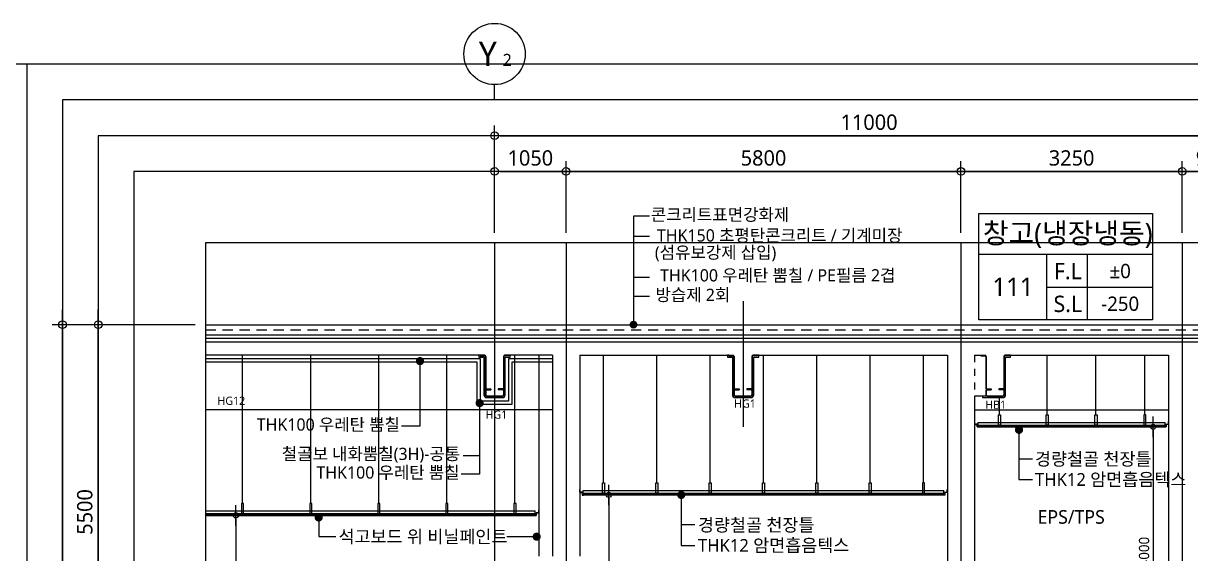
# Model space of a CAD drawing. Header units: millimetres. Extents: x -27408 to 60590, y 623 to 42257.
# Drawn here: x 1975 to 19119, y 14412 to 22200 of the extents above; entities that cross this region are included whole.
import ezdxf
from ezdxf.enums import TextEntityAlignment as Align

# ---------------------------------------------------------------- set-up
doc = ezdxf.new("R2010")
doc.units = ezdxf.units.MM
doc.header["$LTSCALE"] = 100
doc.header["$MEASUREMENT"] = 0
doc.header["$PDSIZE"] = -10
for name, pattern in [('CEN', [62, 60, -1, 0, -1]), ('HID', [2.5, 1.5, -1]), ('HIDDEN', [2, 1, -1])]:
    doc.linetypes.add(name, pattern=pattern)
doc.layers.get('0').update_dxf_attribs({"linetype": 'CONTINUOUS'})
doc.layers.get('Defpoints').update_dxf_attribs({"color": 171, "linetype": 'CONTINUOUS'})
for name, color, linetype in [('CEN(ST)', 1, 'CEN'), ('CON', 2, 'CONTINUOUS'), ('ELE-6', 8, 'CONTINUOUS'), ('FIN', 8, 'CONTINUOUS'), ('FIN-2', 9, 'CONTINUOUS'), ('HF', 3, 'CONTINUOUS'), ('INS', 251, 'BATTING'), ('LED', 7, 'CONTINUOUS'), ('NDIM', 7, 'CONTINUOUS'), ('SYM', 7, 'CONTINUOUS'), ('SYM(AXIS)', 7, 'CONTINUOUS'), ('TEXT(AXIS)', 2, 'CONTINUOUS'), ('TEXT(MIN)', 7, 'CONTINUOUS'), ('TEXT(노트)', 7, 'CONTINUOUS'), ('TEXT(실명)', 3, 'CONTINUOUS'), ('TEXT-기입', 6, 'CONTINUOUS'), ('TITLE', 7, 'CONTINUOUS'), ('WAL-석고보드', 7, 'CONTINUOUS'), ('wire-meshes', 1, 'CONTINUOUS')]:
    doc.layers.add(name, color=color, linetype=linetype)
doc.styles.add('CGS', font='cgse', dxfattribs={"bigfont": 'cgs'})
doc.styles.add('나눔바른고딕', font='NanumBarunGothic.ttf')
doc.linetypes.add('BATTING', pattern='A,0.0001,-0.1,[134,ltypeshp.shx,S=0.1,R=0,X=-0.1,Y=0],-0.2,[134,ltypeshp.shx,S=0.1,R=180,X=0.1,Y=0],-0.1', length=0.4001)
doc.dimstyles.new('NDIM 1200', dxfattribs={"dimscale": 75, "dimtxt": 3, "dimasz": 1, "dimexe": 2, "dimexo": 2, "dimgap": 1, "dimtad": 1, "dimdec": 0, "dimdsep": 46, "dimtxsty": 'CGS', "dimblk": 'DOT0', "dimcen": 1, "dimdle": 8, "dimclrd": 256, "dimclre": 256, "dimclrt": 256, "dimadec": 0, "dimazin": 0, "dimtfac": 1, "dimtdec": 0, "dimtix": 1, "dimtmove": 2, "dimatfit": 3, "dimldrblk": 'DOT0', "dimfxl": 1, "dimtolj": 1, "dimtzin": 0, "dimlwd": -1, "dimlwe": -1, "dimarcsym": 0})

# ---------------------------------------------------------------- blocks, each defined once
blk = doc.blocks.new('A$C2F20087E')
at = {"layer": 'SYM(AXIS)'}
blk.add_line((600, 0), (600, 300), dxfattribs=at)
blk.add_circle((600, 900), 600, dxfattribs=at)
blk = doc.blocks.new('DOT0')
blk.add_line((-3, 0), (3, 0))
at = {"color": 6}
blk.add_circle((0, 0), 0.75, dxfattribs=at)
blk = doc.blocks.new('*D105')
at = {"layer": 'Defpoints', "color": 0, "ltscale": 0.4, "transparency": 16777216}
for p in [(15746, 20025), (9946, 18975), (15746, 18975)]:
    blk.add_point(p, dxfattribs=at)
at = {"layer": 'NDIM', "ltscale": 0.4, "transparency": 16777216}
for p, q in [((9946, 19125), (9946, 20175)), ((15746, 19125), (15746, 20175)), ((10021, 20025), (15671, 20025))]:
    blk.add_line(p, q, dxfattribs=at)
at = {"layer": 'NDIM', "ltscale": 0.4, "transparency": 16777216, "xscale": 75, "yscale": 75, "zscale": 75, "rotation": 180}
blk.add_blockref('DOT0', (9946, 20025), dxfattribs=at)
at = {"layer": 'NDIM', "ltscale": 0.4, "transparency": 16777216, "xscale": 75, "yscale": 75, "zscale": 75}
blk.add_blockref('DOT0', (15746, 20025), dxfattribs=at)
at = {"layer": 'NDIM', "ltscale": 0.4, "transparency": 16777216, "insert": (12846, 20222), "char_height": 225, "attachment_point": 5, "style": '나눔바른고딕'}
blk.add_mtext('\\A1;5800', dxfattribs=at)
blk = doc.blocks.new('*D106')
at = {"layer": 'Defpoints', "color": 0, "ltscale": 0.4, "transparency": 16777216}
for p in [(9946, 20025), (8896, 18975), (9946, 18975)]:
    blk.add_point(p, dxfattribs=at)
at = {"layer": 'NDIM', "ltscale": 0.4, "transparency": 16777216}
for p, q in [((8896, 19125), (8896, 20175)), ((9946, 19125), (9946, 20175)), ((8971, 20025), (9871, 20025))]:
    blk.add_line(p, q, dxfattribs=at)
at = {"layer": 'NDIM', "ltscale": 0.4, "transparency": 16777216, "xscale": 75, "yscale": 75, "zscale": 75, "rotation": 180}
blk.add_blockref('DOT0', (8896, 20025), dxfattribs=at)
at = {"layer": 'NDIM', "ltscale": 0.4, "transparency": 16777216, "xscale": 75, "yscale": 75, "zscale": 75}
blk.add_blockref('DOT0', (9946, 20025), dxfattribs=at)
at = {"layer": 'NDIM', "ltscale": 0.4, "transparency": 16777216, "insert": (9421, 20222), "char_height": 225, "attachment_point": 5, "style": '나눔바른고딕'}
blk.add_mtext('\\A1;1050', dxfattribs=at)
blk = doc.blocks.new('*D107')
at = {"layer": 'Defpoints', "color": 0, "ltscale": 0.4, "transparency": 16777216}
for p in [(18996, 20025), (15746, 18975), (18996, 18975)]:
    blk.add_point(p, dxfattribs=at)
at = {"layer": 'NDIM', "ltscale": 0.4, "transparency": 16777216}
for p, q in [((15746, 19125), (15746, 20175)), ((18996, 19125), (18996, 20175)), ((15821, 20025), (18921, 20025))]:
    blk.add_line(p, q, dxfattribs=at)
at = {"layer": 'NDIM', "ltscale": 0.4, "transparency": 16777216, "xscale": 75, "yscale": 75, "zscale": 75, "rotation": 180}
blk.add_blockref('DOT0', (15746, 20025), dxfattribs=at)
at = {"layer": 'NDIM', "ltscale": 0.4, "transparency": 16777216, "xscale": 75, "yscale": 75, "zscale": 75}
blk.add_blockref('DOT0', (18996, 20025), dxfattribs=at)
at = {"layer": 'NDIM', "ltscale": 0.4, "transparency": 16777216, "insert": (17371, 20222), "char_height": 225, "attachment_point": 5, "style": '나눔바른고딕'}
blk.add_mtext('\\A1;3250', dxfattribs=at)
blk = doc.blocks.new('*D108')
at = {"layer": 'Defpoints', "color": 0, "ltscale": 0.4, "transparency": 16777216}
for p in [(19896, 20550), (8896, 18975), (19896, 18975)]:
    blk.add_point(p, dxfattribs=at)
at = {"layer": 'NDIM', "ltscale": 0.4, "transparency": 16777216}
for p, q in [((8896, 19125), (8896, 20700)), ((19896, 19125), (19896, 20700)), ((8971, 20550), (19821, 20550))]:
    blk.add_line(p, q, dxfattribs=at)
at = {"layer": 'NDIM', "ltscale": 0.4, "transparency": 16777216, "xscale": 75, "yscale": 75, "zscale": 75, "rotation": 180}
blk.add_blockref('DOT0', (8896, 20550), dxfattribs=at)
at = {"layer": 'NDIM', "ltscale": 0.4, "transparency": 16777216, "xscale": 75, "yscale": 75, "zscale": 75}
blk.add_blockref('DOT0', (19896, 20550), dxfattribs=at)
at = {"layer": 'NDIM', "ltscale": 0.4, "transparency": 16777216, "insert": (14396, 20747), "char_height": 225, "attachment_point": 5, "style": '나눔바른고딕'}
blk.add_mtext('\\A1;11000', dxfattribs=at)
blk = doc.blocks.new('*D109')
at = {"layer": 'Defpoints', "color": 0, "ltscale": 0.4, "transparency": 16777216}
for p in [(19896, 20025), (18996, 18975), (19896, 18975)]:
    blk.add_point(p, dxfattribs=at)
at = {"layer": 'NDIM', "ltscale": 0.4, "transparency": 16777216}
for p, q in [((18996, 19125), (18996, 20175)), ((19896, 19125), (19896, 20175)), ((19071, 20025), (19821, 20025))]:
    blk.add_line(p, q, dxfattribs=at)
at = {"layer": 'NDIM', "ltscale": 0.4, "transparency": 16777216, "xscale": 75, "yscale": 75, "zscale": 75, "rotation": 180}
blk.add_blockref('DOT0', (18996, 20025), dxfattribs=at)
at = {"layer": 'NDIM', "ltscale": 0.4, "transparency": 16777216, "xscale": 75, "yscale": 75, "zscale": 75}
blk.add_blockref('DOT0', (19896, 20025), dxfattribs=at)
at = {"layer": 'NDIM', "ltscale": 0.4, "transparency": 16777216, "insert": (19446, 20222), "char_height": 225, "attachment_point": 5, "style": '나눔바른고딕'}
blk.add_mtext('\\A1;900', dxfattribs=at)
blk = doc.blocks.new('*D78')
at = {"layer": 'Defpoints', "color": 0, "ltscale": 0.4, "transparency": 16777216}
for p in [(10886, 15275), (10574, 12275), (10886, 12275)]:
    blk.add_point(p, dxfattribs=at)
at = {"layer": 'NDIM', "ltscale": 0.4, "transparency": 16777216}
for p, q in [((10786, 15275), (10474, 15275)), ((10574, 15225), (10574, 12325)), ((10786, 12275), (10474, 12275))]:
    blk.add_line(p, q, dxfattribs=at)
at = {"layer": 'NDIM', "ltscale": 0.4, "transparency": 16777216, "xscale": 50, "yscale": 50, "zscale": 50}
for p, rotation in [((10574, 15275), 90), ((10574, 12275), 270)]:
    blk.add_blockref('DOT0', p, dxfattribs=dict(at, rotation=rotation))
at = {"layer": 'NDIM', "ltscale": 0.4, "transparency": 16777216, "insert": (10442, 13775), "char_height": 150, "attachment_point": 5, "rotation": 90, "style": '나눔바른고딕'}
blk.add_mtext('\\A1;CH:3000', dxfattribs=at)
blk = doc.blocks.new('*D79')
at = {"layer": 'Defpoints', "color": 0, "ltscale": 0.4, "transparency": 16777216}
for p in [(5431, 14975), (5098, 12275), (5431, 12275)]:
    blk.add_point(p, dxfattribs=at)
at = {"layer": 'NDIM', "ltscale": 0.4, "transparency": 16777216}
for p, q in [((5331, 14975), (4998, 14975)), ((5098, 14925), (5098, 12325)), ((5331, 12275), (4998, 12275))]:
    blk.add_line(p, q, dxfattribs=at)
at = {"layer": 'NDIM', "ltscale": 0.4, "transparency": 16777216, "xscale": 50, "yscale": 50, "zscale": 50}
for p, rotation in [((5098, 14975), 90), ((5098, 12275), 270)]:
    blk.add_blockref('DOT0', p, dxfattribs=dict(at, rotation=rotation))
at = {"layer": 'NDIM', "ltscale": 0.4, "transparency": 16777216, "insert": (4967, 13625), "char_height": 150, "attachment_point": 5, "rotation": 90, "style": '나눔바른고딕'}
blk.add_mtext('\\A1;CH:2700', dxfattribs=at)
blk = doc.blocks.new('*D80')
at = {"layer": 'Defpoints', "color": 0, "ltscale": 0.4, "transparency": 16777216}
for p in [(2550, 17775), (4650, 17775), (4650, 5175)]:
    blk.add_point(p, dxfattribs=at)
at = {"layer": 'NDIM', "ltscale": 0.4, "transparency": 16777216}
for p, q in [((4500, 17775), (2400, 17775)), ((2550, 5250), (2550, 17700)), ((4500, 5175), (2400, 5175))]:
    blk.add_line(p, q, dxfattribs=at)
at = {"layer": 'NDIM', "ltscale": 0.4, "transparency": 16777216, "xscale": 75, "yscale": 75, "zscale": 75}
for p, rotation in [((2550, 17775), 90), ((2550, 5175), 270)]:
    blk.add_blockref('DOT0', p, dxfattribs=dict(at, rotation=rotation))
at = {"layer": 'NDIM', "ltscale": 0.4, "transparency": 16777216, "insert": (2353, 11475), "char_height": 225, "attachment_point": 5, "rotation": 90, "style": '나눔바른고딕'}
blk.add_mtext('\\A1;12600', dxfattribs=at)
blk = doc.blocks.new('*D82')
at = {"layer": 'Defpoints', "color": 0, "ltscale": 0.4, "transparency": 16777216}
for p in [(3075, 17775), (4650, 17775), (4650, 12275)]:
    blk.add_point(p, dxfattribs=at)
at = {"layer": 'NDIM', "ltscale": 0.4, "transparency": 16777216}
for p, q in [((4500, 17775), (2925, 17775)), ((3075, 12350), (3075, 17700)), ((4500, 12275), (2925, 12275))]:
    blk.add_line(p, q, dxfattribs=at)
at = {"layer": 'NDIM', "ltscale": 0.4, "transparency": 16777216, "xscale": 75, "yscale": 75, "zscale": 75}
for p, rotation in [((3075, 17775), 90), ((3075, 12275), 270)]:
    blk.add_blockref('DOT0', p, dxfattribs=dict(at, rotation=rotation))
at = {"layer": 'NDIM', "ltscale": 0.4, "transparency": 16777216, "insert": (2878, 15025), "char_height": 225, "attachment_point": 5, "rotation": 90, "style": '나눔바른고딕'}
blk.add_mtext('\\A1;5500', dxfattribs=at)
blk = doc.blocks.new('A$C51E23882')
at = {"layer": 'TITLE'}
blk.add_lwpolyline([(8500, 0), (0, 0), (0, 5200), (8500, 5200)], close=True, dxfattribs=at)
for points in [[(8500, 3200), (0, 3200)], [(3300, 3200), (3300, 0)], [(5300, 3200), (5300, 0)], [(3300, 1600), (8500, 1600)]]:
    blk.add_lwpolyline(points, dxfattribs=at)
at = {"layer": 'TITLE', "style": '나눔바른고딕'}
for s, p in [('F.L', (4352, 2378)), ('S.L', (4352, 778))]:
    blk.add_text(s, height=800, dxfattribs=at).set_placement(p, align=Align.MIDDLE)
blk = doc.blocks.new('*U76')
at = {"layer": 'Defpoints'}
blk.add_point((0, 0), dxfattribs=at)
at = {"layer": 'HF'}
for p, q in [((-209, 0), (-147, 0)), ((-209, 0), (-209, -6)), ((209, 0), (147, 0)), ((209, 0), (209, -6)), ((-209, -6), (-147, -6)), ((-135, -18), (-135, -482)), ((-129, -18), (-129, -482)), ((129, -18), (129, -482)), ((135, -18), (135, -482)), ((209, -6), (147, -6)), ((-117, -494), (-55, -494)), ((-117, -500), (-55, -500)), ((-117, -506), (-55, -506)), ((-55, -494), (-55, -500)), ((-55, -500), (-55, -506)), ((117, -494), (55, -494)), ((55, -494), (55, -500)), ((117, -500), (55, -500)), ((55, -500), (55, -506)), ((117, -506), (55, -506)), ((-135, -518), (-135, -582)), ((-129, -518), (-129, -582)), ((-117, -594), (117, -594)), ((-117, -600), (117, -600)), ((129, -518), (129, -582)), ((135, -518), (135, -582))]:
    blk.add_line(p, q, dxfattribs=at)
for centre, radius, start, end in [((-147, -18), 18, 360, 450), ((147, -18), 18, 90, 180), ((-147, -18), 12, 0, 90), ((147, -18), 12, 90, 180), ((-117, -482), 18, 180, 270), ((-117, -518), 18, 90, 180), ((-117, -482), 12, 180, 270), ((-117, -518), 12, 90, 180), ((117, -482), 12, 270, 360), ((117, -482), 18, 270, 360), ((117, -518), 18, 0, 90), ((117, -518), 12, 0, 90), ((-117, -582), 18, 180, 270), ((-117, -582), 12, 180, 270), ((117, -582), 12, 270, 360), ((117, -582), 18, 270, 360)]:
    blk.add_arc(centre, radius, start, end, dxfattribs=at)
blk = doc.blocks.new('*U77')
at = {"layer": 'Defpoints'}
blk.add_point((0, 0), dxfattribs=at)
at = {"layer": 'HF'}
for p, q in [((-209, 0), (-147, 0)), ((-209, 0), (-209, -6)), ((209, 0), (147, 0)), ((209, 0), (209, -6)), ((-209, -6), (-147, -6)), ((-135, -18), (-135, -482)), ((-129, -18), (-129, -482)), ((129, -18), (129, -482)), ((135, -18), (135, -482)), ((209, -6), (147, -6)), ((-117, -494), (-55, -494)), ((-117, -500), (-55, -500)), ((-117, -506), (-55, -506)), ((-55, -494), (-55, -500)), ((-55, -500), (-55, -506)), ((117, -494), (55, -494)), ((55, -494), (55, -500)), ((117, -500), (55, -500)), ((55, -500), (55, -506)), ((117, -506), (55, -506)), ((-135, -518), (-135, -582)), ((-129, -518), (-129, -582)), ((-117, -594), (117, -594)), ((-117, -600), (117, -600)), ((129, -518), (129, -582)), ((135, -518), (135, -582))]:
    blk.add_line(p, q, dxfattribs=at)
for centre, radius, start, end in [((-147, -18), 18, 360, 450), ((147, -18), 18, 90, 180), ((-147, -18), 12, 360, 450), ((147, -18), 12, 90, 180), ((-117, -482), 18, 180, 270), ((-117, -518), 18, 90, 180), ((-117, -482), 12, 180, 270), ((-117, -518), 12, 90, 180), ((117, -482), 12, 270, 360), ((117, -482), 18, 270, 360), ((117, -518), 18, 0, 90), ((117, -518), 12, 0, 90), ((-117, -582), 18, 180, 270), ((-117, -582), 12, 180, 270), ((117, -582), 12, 270, 360), ((117, -582), 18, 270, 360)]:
    blk.add_arc(centre, radius, start, end, dxfattribs=at)
blk = doc.blocks.new('*U74')
at = {"layer": 'Defpoints'}
blk.add_point((0, 0), dxfattribs=at)
at = {"layer": 'HF'}
for p, q in [((-209, 0), (-147, 0)), ((-209, 0), (-209, -6)), ((209, 0), (147, 0)), ((209, 0), (209, -6)), ((-209, -6), (-147, -6)), ((-135, -18), (-135, -482)), ((-129, -18), (-129, -482)), ((129, -18), (129, -482)), ((135, -18), (135, -482)), ((209, -6), (147, -6)), ((-117, -494), (-55, -494)), ((-117, -500), (-55, -500)), ((-117, -506), (-55, -506)), ((-55, -494), (-55, -500)), ((-55, -500), (-55, -506)), ((117, -494), (55, -494)), ((55, -494), (55, -500)), ((117, -500), (55, -500)), ((55, -500), (55, -506)), ((117, -506), (55, -506)), ((-135, -518), (-135, -582)), ((-129, -518), (-129, -582)), ((-117, -594), (117, -594)), ((-117, -600), (117, -600)), ((129, -518), (129, -582)), ((135, -518), (135, -582))]:
    blk.add_line(p, q, dxfattribs=at)
for centre, radius, start, end in [((-147, -18), 18, 360, 450), ((147, -18), 18, 90, 180), ((-147, -18), 12, 360, 450), ((147, -18), 12, 90, 180), ((-117, -482), 18, 180, 270), ((-117, -518), 18, 90, 180), ((-117, -482), 12, 180, 270), ((-117, -518), 12, 90, 180), ((117, -482), 12, 270, 360), ((117, -482), 18, 270, 360), ((117, -518), 18, 0, 90), ((117, -518), 12, 0, 90), ((-117, -582), 18, 180, 270), ((-117, -582), 12, 180, 270), ((117, -582), 12, 270, 360), ((117, -582), 18, 270, 360)]:
    blk.add_arc(centre, radius, start, end, dxfattribs=at)
blk = doc.blocks.new('*D110')
at = {"layer": 'Defpoints', "color": 0, "ltscale": 0.4, "transparency": 16777216}
for p in [(18797, 16275), (18568, 12275), (18797, 12275)]:
    blk.add_point(p, dxfattribs=at)
at = {"layer": 'NDIM', "ltscale": 0.4, "transparency": 16777216}
for p, q in [((18697, 16275), (18468, 16275)), ((18568, 16225), (18568, 12325)), ((18697, 12275), (18468, 12275))]:
    blk.add_line(p, q, dxfattribs=at)
at = {"layer": 'NDIM', "ltscale": 0.4, "transparency": 16777216, "xscale": 50, "yscale": 50, "zscale": 50}
for p, rotation in [((18568, 16275), 90), ((18568, 12275), 270)]:
    blk.add_blockref('DOT0', p, dxfattribs=dict(at, rotation=rotation))
at = {"layer": 'NDIM', "ltscale": 0.4, "transparency": 16777216, "insert": (18436, 14275), "char_height": 150, "attachment_point": 5, "rotation": 90, "style": '나눔바른고딕'}
blk.add_mtext('\\A1;CH:4000', dxfattribs=at)

msp = doc.modelspace()

# ---------------------------------------------------------------- hatches: boundary and pattern name
at = {"ltscale": 10000}
h = msp.add_hatch(color=256, dxfattribs=at)
h.dxf.hatch_style = 1
edge = h.paths.add_edge_path()
edge.add_arc((10936.1, 17775), 50, 0, 360)

# ---------------------------------------------------------------- linework, layer by layer
at = {"layer": 'CEN(ST)', "ltscale": 10000}
for p, q in [((8895.7, 18975), (8895.7, 3345.3)), ((9945.7, 18975), (9945.7, 3345.3)), ((15745.7, 18975), (15745.7, 3345.3)), ((18995.7, 18975), (18995.7, 3345.3)), ((12545.7, 18120), (12545.7, 16273.4)), ((4650, 17775), (24016.6, 17775))]:
    msp.add_line(p, q, dxfattribs=at)
at = {"layer": 'CON', "ltscale": 10000}
for p, q in [((4650, 17525), (24016.6, 17525)), ((8748.7, 17325), (4650, 17325)), ((9745.7, 17325), (9042.7, 17325)), ((9745.7, 17325), (9745.7, 14375)), ((10145.7, 17325), (10145.7, 14375)), ((10145.7, 17325), (12398.7, 17325)), ((12692.7, 17325), (15545.7, 17325)), ((15545.7, 17325), (15545.7, 10430)), ((16392.7, 17325), (18795.7, 17325)), ((18795.7, 17325), (18795.7, 12245)), ((15945.7, 16725), (15945.7, 12245)), ((16128.7, 16725), (15945.7, 16725))]:
    msp.add_line(p, q, dxfattribs=at)
at = {"layer": 'Defpoints', "ltscale": 10000}
for points in [[(54750, 21600), (1500, 21600), (1500, 825), (54750, 825)], [(54225, 21600), (2025, 21600), (2025, 825), (54225, 825)], [(53700, 21075), (2550, 21075), (2550, 1350), (53700, 1350)], [(53175, 20550), (3075, 20550), (3075, 1875), (53175, 1875)], [(52650, 20025), (3600, 20025), (3600, 2400), (52650, 2400)], [(51600, 18975), (4650, 18975), (4650, 3450), (51600, 3450)]]:
    msp.add_lwpolyline(points, close=True, dxfattribs=at)
at = {"layer": 'ELE-6', "ltscale": 10000}
msp.add_line((9745.7, 16525), (4650, 16525), dxfattribs=at)
msp.add_lwpolyline([(15945.7, 16525), (18795.7, 16525)], dxfattribs=at)
at = {"layer": 'FIN', "ltscale": 1000}
for p, q in [((16003.7, 16275), (18755.7, 16275)), ((10203.7, 15275), (15505.7, 15275)), ((4650, 14975), (9505.7, 14975))]:
    msp.add_line(p, q, dxfattribs=at)
at = {"layer": 'FIN'}
msp.add_lwpolyline([(4650, 17775), (24016.6, 17775)], dxfattribs=at)
at = {"layer": 'FIN', "ltscale": 10000}
msp.add_lwpolyline([(4650, 17625), (24016.6, 17625)], dxfattribs=at)
for points in [[(9104.7, 17325), (9104.7, 17319), (9042.7, 17319, 0.4142136), (9030.7, 17307), (9030.7, 16743, -0.4142136), (9012.7, 16725), (8778.7, 16725, -0.4142136), (8760.7, 16743), (8760.7, 17307, 0.4142136), (8748.7, 17319), (8686.7, 17319), (8686.7, 17325), (8665.7, 17325), (8665.7, 17298), (8739.7, 17298), (8739.7, 16743, 0.4142136), (8778.7, 16704), (9012.7, 16704, 0.4142136), (9051.7, 16743), (9051.7, 17298), (9125.7, 17298), (9125.7, 17325)], [(12754.7, 17325), (12754.7, 17319), (12692.7, 17319, 0.4142136), (12680.7, 17307), (12680.7, 16743, -0.4142136), (12662.7, 16725), (12428.7, 16725, -0.4142136), (12410.7, 16743), (12410.7, 17307, 0.4142136), (12398.7, 17319), (12336.7, 17319), (12336.7, 17325), (12315.7, 17325), (12315.7, 17298), (12389.7, 17298), (12389.7, 16743, 0.4142136), (12428.7, 16704), (12662.7, 16704, 0.4142136), (12701.7, 16743), (12701.7, 17298), (12775.7, 17298), (12775.7, 17325)], [(16060.7, 16725), (16060.7, 16704), (16362.7, 16704, 0.4142136), (16401.7, 16743), (16401.7, 17298), (16475.7, 17298), (16475.7, 17325), (16454.7, 17325), (16454.7, 17319), (16392.7, 17319, 0.4142136), (16380.7, 17307), (16380.7, 16743, -0.4142136), (16362.7, 16725)]]:
    msp.add_lwpolyline(points, format="xyb", close=True, dxfattribs=at)
at = {"layer": 'FIN', "ltscale": 1000}
msp.add_lwpolyline([(9745.7, 17225), (9151.7, 17225), (9151.7, 16604), (8639.7, 16604), (8639.7, 17225), (4650, 17225)], dxfattribs=at)
at = {"layer": 'FIN-2'}
for p, q in [((5195.7, 15151), (5195.7, 17325)), ((6195.7, 15151), (6195.7, 17325)), ((7195.7, 15151), (7195.7, 17325)), ((8195.7, 15151), (8195.7, 17325)), ((9195.7, 15151), (9195.7, 17325)), ((10495.7, 15451), (10495.7, 17325)), ((11279, 15451), (11279, 17325)), ((12062.4, 15451), (12062.4, 17325)), ((12845.7, 15451), (12845.7, 17325)), ((13629, 15451), (13629, 17325)), ((14412.4, 15451), (14412.4, 17325)), ((15195.7, 15451), (15195.7, 17325)), ((17012.4, 16451), (17012.4, 17325)), ((17729, 16451), (17729, 17325)), ((18445.7, 16451), (18445.7, 17325)), ((16313.7, 16451), (16313.7, 16704)), ((15997.7, 16339), (18743.7, 16339)), ((15997.7, 16301), (15997.7, 16339)), ((15997.7, 16301), (15997.7, 16339)), ((15997.7, 16301), (18743.7, 16301)), ((18743.7, 16301), (18743.7, 16339)), ((18743.7, 16301), (18743.7, 16339)), ((15985.7, 16287), (18755.7, 16287)), ((16003.7, 16275), (18755.7, 16275)), ((10185.7, 15287), (15505.7, 15287)), ((10197.7, 15339), (15493.7, 15339)), ((10197.7, 15301), (10197.7, 15339)), ((10197.7, 15301), (10197.7, 15339)), ((10197.7, 15301), (15493.7, 15301)), ((10203.7, 15275), (15505.7, 15275)), ((15493.7, 15301), (15493.7, 15339)), ((15493.7, 15301), (15493.7, 15339)), ((4650, 15039), (9493.7, 15039)), ((4650, 15001), (9493.7, 15001)), ((4650, 14987), (9505.7, 14987)), ((4650, 14975), (9505.7, 14975)), ((9493.7, 15001), (9493.7, 15039)), ((9493.7, 15001), (9493.7, 15039))]:
    msp.add_line(p, q, dxfattribs=at)
at = {"layer": 'FIN-2', "linetype": 'HIDDEN'}
msp.add_line((15945.7, 17325), (15945.7, 16725), dxfattribs=at)
msp.add_lwpolyline([(15945.7, 17325), (16098.7, 17325)], dxfattribs=at)
at = {"layer": 'FIN-2'}
for points in [[(16003.7, 16273), (16003.7, 16275), (15985.7, 16275), (15985.7, 16313), (15947.7, 16313), (15947.7, 16353), (15945.7, 16353), (15945.7, 16311), (15983.7, 16311), (15983.7, 16273), (16003.7, 16273)], [(18737.7, 16273), (18737.7, 16275), (18755.7, 16275), (18755.7, 16313), (18793.7, 16313), (18793.7, 16353), (18795.7, 16353), (18795.7, 16311), (18757.7, 16311), (18757.7, 16273), (18737.7, 16273)], [(10203.7, 15273), (10203.7, 15275), (10185.7, 15275), (10185.7, 15313), (10147.7, 15313), (10147.7, 15353), (10145.7, 15353), (10145.7, 15311), (10183.7, 15311), (10183.7, 15273), (10203.7, 15273)], [(15487.7, 15273), (15487.7, 15275), (15505.7, 15275), (15505.7, 15313), (15543.7, 15313), (15543.7, 15353), (15545.7, 15353), (15545.7, 15311), (15507.7, 15311), (15507.7, 15273), (15487.7, 15273)], [(9487.7, 14973), (9487.7, 14975), (9505.7, 14975), (9505.7, 15013), (9543.7, 15013), (9543.7, 15053), (9545.7, 15053), (9545.7, 15011), (9507.7, 15011), (9507.7, 14973), (9487.7, 14973)]]:
    msp.add_lwpolyline(points, dxfattribs=at)
for points in [[(16298.7, 16451), (16328.7, 16451), (16328.7, 16301), (16298.7, 16301)], [(16997.4, 16451), (17027.4, 16451), (17027.4, 16301), (16997.4, 16301)], [(17714, 16451), (17744, 16451), (17744, 16301), (17714, 16301)], [(18460.7, 16451), (18430.7, 16451), (18430.7, 16301), (18460.7, 16301)], [(10480.7, 15451), (10510.7, 15451), (10510.7, 15301), (10480.7, 15301)], [(11264, 15451), (11294, 15451), (11294, 15301), (11264, 15301)], [(12047.4, 15451), (12077.4, 15451), (12077.4, 15301), (12047.4, 15301)], [(12830.7, 15451), (12860.7, 15451), (12860.7, 15301), (12830.7, 15301)], [(13614, 15451), (13644, 15451), (13644, 15301), (13614, 15301)], [(14397.4, 15451), (14427.4, 15451), (14427.4, 15301), (14397.4, 15301)], [(15210.7, 15451), (15180.7, 15451), (15180.7, 15301), (15210.7, 15301)], [(5210.7, 15151), (5180.7, 15151), (5180.7, 15001), (5210.7, 15001)], [(6210.7, 15151), (6180.7, 15151), (6180.7, 15001), (6210.7, 15001)], [(7210.7, 15151), (7180.7, 15151), (7180.7, 15001), (7210.7, 15001)], [(8210.7, 15151), (8180.7, 15151), (8180.7, 15001), (8210.7, 15001)], [(9210.7, 15151), (9180.7, 15151), (9180.7, 15001), (9210.7, 15001)]]:
    msp.add_lwpolyline(points, close=True, dxfattribs=at)
at = {"layer": 'INS', "ltscale": 1.2}
for points in [[(4650, 17575), (24016.6, 17575)], [(9745.7, 17275), (9101.7, 17275), (9101.7, 16654), (8689.7, 16654), (8689.7, 17275), (4650, 17275)]]:
    msp.add_lwpolyline(points, dxfattribs=at)
at = {"layer": 'LED', "ltscale": 10000}
for p, q in [((11172.1, 19367.8), (10936.1, 19367.8)), ((10936.1, 19367.8), (10936.1, 17775)), ((11172.1, 19070.1), (10936.1, 19070.1)), ((11172.1, 18469.2), (10936.1, 18469.2)), ((11172.1, 18189.8), (10936.1, 18189.8)), ((8433.7, 15853.9), (8676.4, 15853.9)), ((16798.1, 15801.8), (16598.1, 15801.8)), ((11837.7, 14833.5), (11637.7, 14833.5))]:
    msp.add_line(p, q, dxfattribs=at)
msp.add_circle((10936.1, 17775), 50, dxfattribs=at)
at = {"layer": 'SYM', "ltscale": 10000}
msp.add_lwpolyline([(4650, 18975), (4650, 10955), (4732.5, 10975.2), (4567.5, 10853.7), (4650, 10874), (4650, 825)], dxfattribs=at)
at = {"layer": 'WAL-석고보드', "ltscale": 10000}
msp.add_line((9545.7, 17325), (9545.7, 14375), dxfattribs=at)
at = {"layer": 'wire-meshes', "linetype": 'HID'}
msp.add_lwpolyline([(4650, 17700), (24016.6, 17700)], dxfattribs=at)

# ---------------------------------------------------------------- block references
for name, p, xscale, yscale, zscale in [('A$C2F20087E', (8445.7, 21075), 0.75, 0.75, 0.75), ('A$C51E23882', (16009.7, 17846.8), 0.3, 0.3, 0.3)]:
    msp.add_blockref(name, p, dxfattribs=dict(xscale=xscale, yscale=yscale, zscale=zscale))
at = {"layer": 'HF'}
for name, p in [('*U76', (8895.7, 17325)), ('*U74', (12545.7, 17325)), ('*U77', (16245.7, 17325))]:
    msp.add_blockref(name, p, dxfattribs=at)

# ---------------------------------------------------------------- texts
at = {"layer": 'TEXT(AXIS)', "style": '나눔바른고딕'}
for s, height, p in [('Y', 360, (8797, 21753)), ('2', 180, (9081.4, 21663))]:
    msp.add_text(s, height=height, dxfattribs=at).set_placement(p, align=Align.MIDDLE)
at = {"layer": 'TEXT(MIN)', "style": '나눔바른고딕'}
for s, p in [('콘크리트표면강화제', (13223.1, 19391.6)), ('THK150 초평탄콘크리트 / 기계미장', (14886, 19086.2)), ('(섬유보강제 삽입)', (13032.9, 18835.3)), ('THK100 우레탄 뿜칠 / PE필름 2겹', (14783.1, 18499.8)), ('방습제 2회', (12357.9, 18213.5)), ('THK100 우레탄 뿜칠', (7505.6, 16308.3)), ('THK100 우레탄 뿜칠', (8381.6, 15604.1))]:
    msp.add_text(s, height=180, dxfattribs=at).set_placement(p, align=Align.MIDDLE_RIGHT)
msp.add_text('철골보 내화뿜칠(3H)-공통', height=180, rotation=360, dxfattribs=at).set_placement((8389.8, 15877.9), align=Align.MIDDLE_RIGHT)
msp.add_text('EPS/TPS', height=200, dxfattribs=at).set_placement((17364.5, 14951.9), align=Align.MIDDLE_CENTER)
at = {"layer": 'TEXT(노트)', "style": '나눔바른고딕'}
for s, height, p in [('HG12', 120, (4825, 16657.8)), ('HG1', 120, (12413.5, 16616.4)), ('HB1', 120, (16102, 16599.2)), ('HG1', 120, (8763.5, 16454)), ('경량철골 천장틀', 187.5, (16833.2, 15801.8)), ('THK12 암면흡음텍스', 187.5, (16833.2, 15501.8)), ('경량철골 천장틀', 187.5, (11883.3, 14833.5)), ('석고보드 위 비닐페인트', 187.5, (6604.4, 14662.5)), ('THK12 암면흡음텍스', 187.5, (11883.3, 14533.5))]:
    msp.add_text(s, height=height, dxfattribs=at).set_placement(p, align=Align.MIDDLE_LEFT)
at = {"layer": 'TEXT(실명)', "style": '나눔바른고딕'}
msp.add_text('창고(냉장냉동)', height=300, dxfattribs=at).set_placement((17314.7, 19105), align=Align.MIDDLE)
at = {"layer": 'TEXT-기입', "style": '나눔바른고딕'}
for s, height, p in [('±0', 210, (18084.5, 18563.1)), ('111', 270, (16508.9, 18330.7)), ('-250', 210, (18084.5, 18083.1))]:
    msp.add_text(s, height=height, dxfattribs=at).set_placement(p, align=Align.MIDDLE)

# ---------------------------------------------------------------- dimensions: what is measured, and where the dimension line sits
at = {"layer": 'NDIM', "ltscale": 0.4}
for base, p1, p2, picture, middle in [((19895.7, 20550), (8895.7, 18975), (19895.7, 18975), '*D108', (14395.7, 20747.2)), ((9945.7, 20025), (8895.7, 18975), (9945.7, 18975), '*D106', (9420.7, 20222.2)), ((15745.7, 20025), (9945.7, 18975), (15745.7, 18975), '*D105', (12845.7, 20222.2)), ((18995.7, 20025), (15745.7, 18975), (18995.7, 18975), '*D107', (17370.7, 20222.3)), ((19895.7, 20025), (18995.7, 18975), (19895.7, 18975), '*D109', (19445.7, 20222.3))]:
    dim = msp.add_linear_dim(base=base, p1=p1, p2=p2, dimstyle='NDIM 1200', override={"dimtxsty": '나눔바른고딕'}, dxfattribs=at)
    dim.commit()
    dim.dimension.update_dxf_attribs({"geometry": picture, "text_midpoint": middle})
for base, p1, picture, middle in [((2550, 17775), (4650, 5175), '*D80', (2352.7, 11475)), ((3075, 17775), (4650, 12275), '*D82', (2877.8, 15025))]:
    dim = msp.add_linear_dim(base=base, p1=p1, p2=(4650, 17775), angle=90, dimstyle='NDIM 1200', override={"dimtxsty": '나눔바른고딕'}, dxfattribs=at)
    dim.commit()
    dim.dimension.update_dxf_attribs({"geometry": picture, "text_midpoint": middle})
for base, p1, p2, picture, middle in [((18567.7, 12275), (18796.9, 16275), (18796.9, 12275), '*D110', (18436.2, 14275)), ((10573.7, 12275), (10886.4, 15275), (10886.4, 12275), '*D78', (10442.2, 13775)), ((5098.4, 12275), (5430.9, 14975), (5430.9, 12275), '*D79', (4967, 13625))]:
    dim = msp.add_linear_dim(base=base, p1=p1, p2=p2, angle=270, text='CH:<>', dimstyle='NDIM 1200', override={"dimscale": 50, "dimtxsty": '나눔바른고딕'}, dxfattribs=at)
    dim.commit()
    dim.dimension.update_dxf_attribs({"geometry": picture, "text_midpoint": middle})

# ---------------------------------------------------------------- leaders
at = {"layer": 'LED', "ltscale": 10000}
for points in [[(16598.1, 16230.5), (16598.1, 15501.8), (16798.1, 15501.8)], [(11637.7, 15275), (11637.7, 14533.5), (11837.7, 14533.5)], [(6312.9, 14943.4), (6313.1, 14662.5), (6563.1, 14662.5)]]:
    msp.add_leader(points, dimstyle='NDIM 1200', override={"dimscale": 120, "dimasz": 1, "dimgap": 1, "dimtad": 0, "dimldrblk": 'Dot'}, dxfattribs=at)
at = {"layer": 'NDIM', "ltscale": 10000}
for points in [[(7800.5, 17239.8), (7800.5, 16283.6), (7526.9, 16283.6)], [(8676.4, 16622.7), (8676.4, 15579.4), (8402.8, 15579.4)], [(9514.1, 14661.6), (9073.9, 14661.6)]]:
    msp.add_leader(points, dimstyle='NDIM 1200', override={"dimscale": 120, "dimasz": 1, "dimgap": 1, "dimtad": 0, "dimldrblk": 'Dot'}, dxfattribs=at)

doc.saveas('drawing.dxf')
